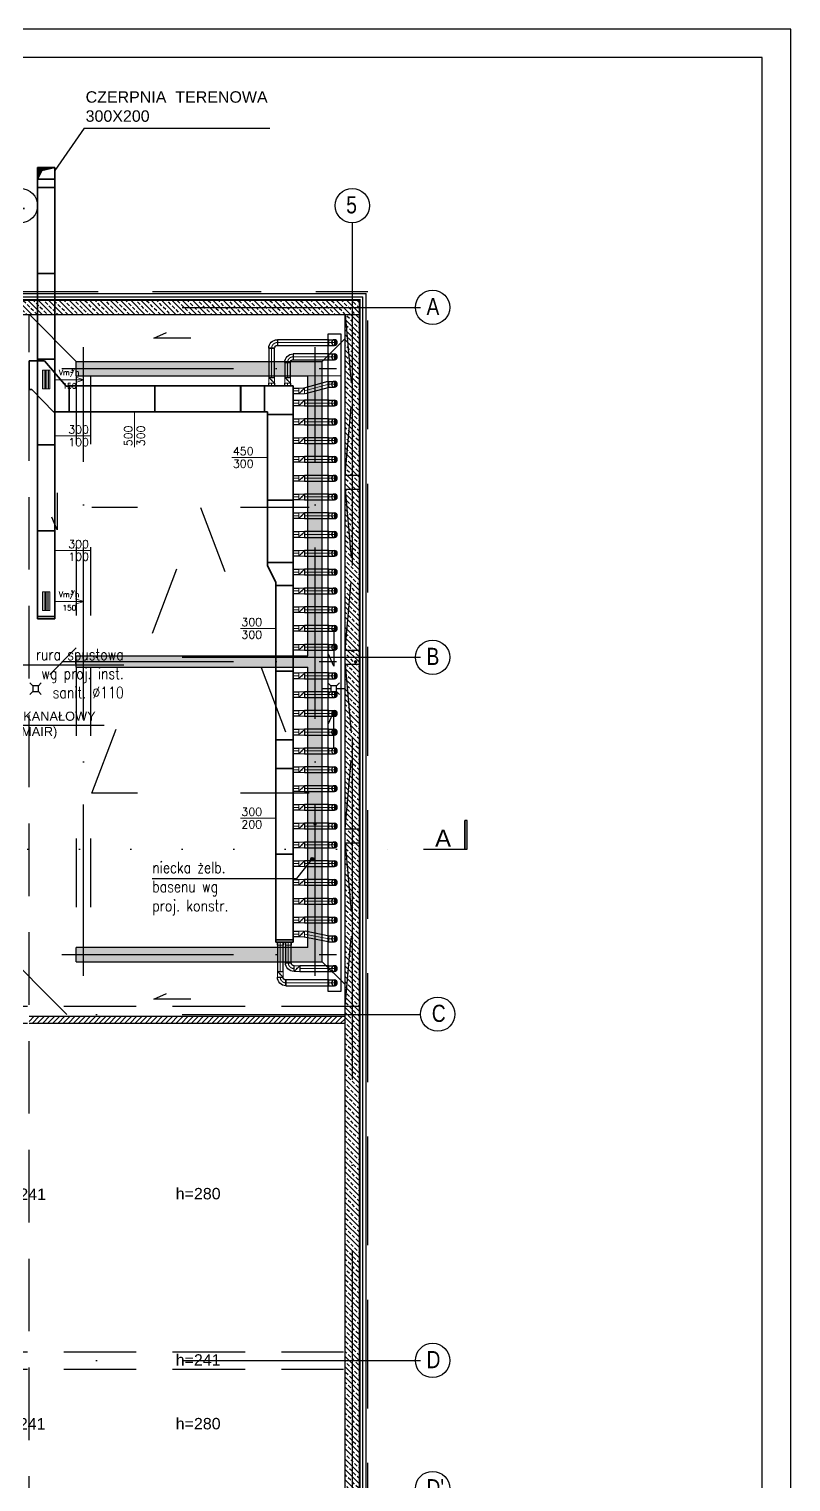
# Model space of a CAD drawing. Header units: millimetres. Extents: x -135140 to 267856, y -70704 to 149933.
# Drawn here: x 185025 to 198344, y -55041 to -29628 of the extents above; entities that cross this region are included whole.
import ezdxf
from ezdxf.enums import TextEntityAlignment as Align

# ---------------------------------------------------------------- set-up
doc = ezdxf.new("R2010")
doc.units = ezdxf.units.MM
doc.header["$LTSCALE"] = 99.9
for name, pattern in [('ACAD_ISO03W100', [30, 12, -18]), ('ACAD_ISO07W100', [3, 0, -3]), ('ACAD_ISO10W100', [18, 12, -3, 0, -3]), ('DASHDOT', [25.4, 12.7, -6.35, 0, -6.35]), ('HIDDEN', [9.525, 6.35, -3.175])]:
    doc.linetypes.add(name, pattern=pattern)
for name, color, linetype in [('+48_HACZE', 253, 'Continuous'), ('+48_IZOLACJE', 250, 'Continuous'), ('+48_MEBLE', 251, 'Continuous'), ('+48_OPISY', 251, 'Continuous'), ('+48_OPISY T', 251, 'Continuous'), ('+48_OSIE', 8, 'Continuous'), ('+48_PODCIĄG', 250, 'ACAD_ISO03W100'), ('+48_SCIANY', 250, 'Continuous'), ('+48_WEŁNA', 252, 'Continuous'), ('+48_WIDOK', 250, 'Continuous'), ('CP_LINENORM', 253, 'Continuous'), ('SCHODY_', 250, 'Continuous')]:
    doc.layers.add(name, color=color, linetype=linetype)
for name, color, linetype, lineweight in [('2DH_SYM', 64, 'Continuous', 18), ('2DL_OBJ', 64, 'Continuous', 18), ('2DL_PFX_N1', 10, 'CPFLEX', 30), ('2DL_PRE_N1', 10, 'Continuous', 35), ('2DL_PRO_N1', 10, 'Continuous', 30), ('2DL_SYM', 64, 'Continuous', 18), ('CP_AXISAC', 7, 'DASHDOT', 0), ('CP_HIDDEAC', 203, 'HIDDEN', 0)]:
    doc.layers.add(name, color=color, linetype=linetype, lineweight=lineweight)
doc.styles.add('ARIAL', font='ARIAL.TTF')
doc.styles.add('CP_ATTR', font='ROMANS.SHX')
doc.styles.get("Standard").update_dxf_attribs({"font": 'ARIAL.TTF'})
doc.styles.add('WRP_ARIAL', font='ARIAL.TTF', dxfattribs={"width": 0.8})
doc.linetypes.add('CPFLEX', pattern='A,0.0001,-0.2,[131,ltypeshp.shx,S=0.2,R=0,X=-0.2,Y=0],-0.4,[131,ltypeshp.shx,S=0.2,R=180,X=0.2,Y=0],-0.2', length=0.8001)
doc.linetypes.add('ZIGZAG', pattern='A,0.00254,-5.08,[131,ltypeshp.shx,S=5.08,R=0,X=-5.08,Y=0],-10.16,[131,ltypeshp.shx,S=5.08,R=180,X=5.08,Y=0],-5.08', length=20.32254)
pattern_1 = [(135, (-521979.69, -79392.44), (-89.802561, -89.802561), []), (135, (-521979.69, -79302.64), (-89.802561, -89.802561), [63.5, -31.75])]

# ---------------------------------------------------------------- blocks, each defined once
blk = doc.blocks.new('OZN_OSI')
at = {"layer": '+48_OSIE', "linetype": 'Continuous', "ltscale": 5}
blk.add_circle((0, -30), 30, dxfattribs=at)
at = {"layer": '+48_OSIE', "linetype": 'Continuous', "ltscale": 5, "style": 'WRP_ARIAL', "width": 0.8}
blk.add_attdef('NR', (-23.3, -43.5), '', height=30, dxfattribs=at)
blk = doc.blocks.new('kratka 10x10')
for p, q in [((-5, 5.1), (-10, 10.1)), ((5, 5.1), (10, 10.1)), ((-5, -4.9), (-10, -9.9)), ((5, -4.9), (10, -9.9))]:
    blk.add_line(p, q)
blk.add_lwpolyline([(5, 5.1), (-5, 5.1), (-5, -4.9), (5, -4.9)], close=True)
blk = doc.blocks.new('2CP_AC_PIPE_RE')
at = {"ltscale": 0.15}
for p, q in [((1, 0.5), (0, 0.5)), ((0, 0.5), (0, -0.5)), ((1, -0.5), (1, 0.5)), ((0, -0.5), (1, -0.5))]:
    blk.add_line(p, q, dxfattribs=at)
at = {"linetype": 'ByBlock', "ltscale": 0.15, "style": 'CP_ATTR', "flags": 9}
for tag in ['NAME', 'PRODUCER', 'PRODUCT-TYPE', 'ARTICLE', 'FLOW', 'OTHER']:
    blk.add_attdef(tag, (0, 0), '', height=0.0001, dxfattribs=at)
blk = doc.blocks.new('2CP_AC_ECAP_RE_W30_L4_T0')
at = {"ltscale": 0.15}
for p, q in [((0, -15), (0, 15)), ((0, 15), (4, 15)), ((4, 15), (4, -15)), ((4, -15), (0, -15))]:
    blk.add_line(p, q, dxfattribs=at)
at = {"linetype": 'ByBlock', "ltscale": 0.15, "style": 'CP_ATTR', "flags": 9}
for tag in ['NAME', 'PRODUCER', 'PRODUCT-TYPE', 'ARTICLE', 'FLOW', 'OTHER']:
    blk.add_attdef(tag, (0, 0), '', height=0.0001, dxfattribs=at)
blk = doc.blocks.new('PDLAC025')
for p, q in [((-0.5, -0.5), (-0.5, 0.5)), ((-0.5, 0.5), (0.5, 0.5)), ((-0.5, 0.3), (0.5, 0.3)), ((-0.5, 0.1), (0.5, 0.1)), ((0.5, 0.5), (0.5, -0.5)), ((-0.5, -0.1), (0.5, -0.1)), ((-0.5, -0.3), (0.5, -0.3)), ((0.5, -0.5), (-0.5, -0.5))]:
    blk.add_line(p, q)
at = {"linetype": 'ByBlock', "style": 'CP_ATTR', "flags": 9}
for tag, p in [('NAME', (-0.092, -0.018)), ('NUMBER', (-0.092, -0.018)), ('GROUP', (-0.092, -0.018)), ('ARTICLE', (-0.092, -0.019)), ('CHARACTER', (-0.092, -0.019)), ('TEMPERATURE', (-0.092, -0.018)), ('FLOW', (-0.092, -0.018)), ('PRODUCT-TYPE', (-0.092, -0.019)), ('ORDER-NO', (-0.092, -0.019)), ('PRODUCER', (-0.092, -0.019)), ('PN', (-0.091, -0.018)), ('OTHER', (-0.091, -0.018)), ('DN', (-0.091, -0.019)), ('POWER', (-0.091, -0.019)), ('VOLTAGE', (-0.091, -0.019))]:
    blk.add_attdef(tag, text='', height=0.00005, dxfattribs=at).set_placement(p, align=Align.MIDDLE_LEFT)
blk = doc.blocks.new('CPLS_464')
for p, q in [((-0.5, 0), (0.5, 0)), ((0.5, 0), (0.219, 0.094)), ((0.5, 0), (0.219, -0.094))]:
    blk.add_line(p, q)
at = {"style": 'CP_ATTR'}
for s, height, p in [('Vm/h', 0.1875, (-0.37, 0.16)), ('3', 0.125, (0.031, 0.25))]:
    blk.add_text(s, height=height, dxfattribs=at).set_placement(p)
blk.add_attdef('VAL', text='', height=0.188, dxfattribs=at).set_placement((0, -0.219), align=Align.MIDDLE)
blk = doc.blocks.new('CPHS_DS06')
blk.add_line((0, 0), (1.55, 0))
at = {"style": 'CP_ATTR', "flags": 12}
for tag, p in [('EVAL_W_MM', (1.042, 0.275)), ('EVAL_H_MM', (1.042, -0.275))]:
    blk.add_attdef(tag, text='', height=0.35, dxfattribs=at).set_placement(p, align=Align.MIDDLE)
at = {"linetype": 'ByBlock', "style": 'CP_ATTR', "flags": 9}
blk.add_attdef('VAL', text='', height=0.00005, dxfattribs=at).set_placement((0.408, 0.182), align=Align.MIDDLE_LEFT)
blk = doc.blocks.new('2CP_AC_BEND_RE_W450_W450_A90_E50_F50')
at = {"ltscale": 0.15}
for p, q in [((500, 275), (50, 275)), ((50, 275), (50, 225)), ((500, -225), (500, 275)), ((50, 225), (0, 225)), ((0, 225), (0, -225)), ((0, -225), (500, -225))]:
    blk.add_line(p, q, dxfattribs=at)
at = {"linetype": 'ByBlock', "ltscale": 0.15, "style": 'CP_ATTR', "flags": 9}
for tag in ['NAME', 'PRODUCER', 'PRODUCT-TYPE', 'ARTICLE', 'FLOW', 'OTHER']:
    blk.add_attdef(tag, (0, 0), '', height=0.0001, dxfattribs=at)
blk = doc.blocks.new('2CP_AC_STAT_RO_D100_L100_L30')
at = {"ltscale": 0.15}
for p, q in [((0, 50), (0, 80)), ((0, -50), (0, 50)), ((0, 50), (100, 50)), ((100, -50), (0, -50)), ((0, -50), (0, -80))]:
    blk.add_line(p, q, dxfattribs=at)
at = {"layer": 'CP_AXISAC', "ltscale": 0.15}
blk.add_line((0, 0), (100, 0), dxfattribs=at)
at = {"layer": 'CP_HIDDEAC', "ltscale": 0.15}
blk.add_line((100, 50), (100, -50), dxfattribs=at)
at = {"linetype": 'ByBlock', "ltscale": 0.15, "style": 'CP_ATTR', "flags": 9}
for tag in ['NAME', 'PRODUCER', 'PRODUCT-TYPE', 'ARTICLE', 'FLOW', 'OTHER']:
    blk.add_attdef(tag, (0, 0), '', height=0.0001, dxfattribs=at)
blk = doc.blocks.new('RoZplus')
blk.add_hatch(color=256).paths.add_polyline_path([(0, 0.5, -0.6), (0, -0.5, 1)])
for centre, radius, start, end in [((0, 0), 0.5, 90, 270), ((0, 0), 0.5, 270, 90), ((-0.27, 0), 0.567, 298.0725, 61.9275)]:
    blk.add_arc(centre, radius, start, end)
blk = doc.blocks.new('2CP_AC_ELBZ_RO_D100_D100_R100_A90_E0_F0_ys')
at = {"ltscale": 0.15}
for p, q in [((0, -50), (0, 50)), ((0, 50), (0, 50)), ((0, 50), (100, 50)), ((0, -50), (0, -50)), ((0, -50), (100, -50))]:
    blk.add_line(p, q, dxfattribs=at)
at = {"layer": 'CP_AXISAC', "ltscale": 0.15}
for p, q in [((0, 0), (150, 0)), ((100, 50), (100, -50))]:
    blk.add_line(p, q, dxfattribs=at)
at = {"ltscale": 0.15, "xscale": 100, "yscale": 100}
blk.add_blockref('RoZplus', (100, 0), dxfattribs=at)
at = {"linetype": 'ByBlock', "ltscale": 0.15, "style": 'CP_ATTR', "flags": 9}
for tag in ['NAME', 'PRODUCER', 'PRODUCT-TYPE', 'ARTICLE', 'FLOW', 'OTHER']:
    blk.add_attdef(tag, (0, 0), '', height=0.0001, dxfattribs=at)
blk = doc.blocks.new('2DL_D031')
for p, q in [((1, 0.5), (0, 0.5)), ((0, 0.5), (0, -0.5)), ((0.88, 0.37), (0.12, -0.37)), ((0.42, 0.01), (0.41, 0)), ((0.43, 0.03), (0.42, 0.01)), ((0.44, 0.04), (0.43, 0.03)), ((0.46, 0.04), (0.44, 0.04)), ((0.48, 0.05), (0.46, 0.04)), ((0.5, 0.05), (0.48, 0.05)), ((0.52, 0.05), (0.5, 0.05)), ((0.54, 0.04), (0.52, 0.05)), ((0.56, 0.04), (0.54, 0.04)), ((0.57, 0.03), (0.56, 0.04)), ((0.58, 0.01), (0.57, 0.03)), ((0.59, 0), (0.58, 0.01)), ((1, -0.5), (1, 0.5)), ((0, -0.5), (1, -0.5)), ((0.41, 0), (0.42, -0.01)), ((0.42, -0.01), (0.43, -0.03)), ((0.43, -0.03), (0.44, -0.04)), ((0.44, -0.04), (0.46, -0.04)), ((0.46, -0.04), (0.48, -0.05)), ((0.48, -0.05), (0.5, -0.05)), ((0.5, -0.05), (0.52, -0.05)), ((0.52, -0.05), (0.54, -0.04)), ((0.54, -0.04), (0.56, -0.04)), ((0.56, -0.04), (0.57, -0.03)), ((0.57, -0.03), (0.58, -0.01)), ((0.58, -0.01), (0.59, 0))]:
    blk.add_line(p, q)
at = {"linetype": 'ByBlock', "style": 'CP_ATTR', "flags": 9}
for tag in ['NAME', 'NUMBER', 'GROUP', 'ARTICLE', 'PRODUCT-TYPE', 'ORDER-NO', 'PRODUCER', 'DN', 'PN', 'CHARACTER', 'TEMPERATURE', 'POWER', 'VOLTAGE', 'FLOW', 'OTHER']:
    blk.add_attdef(tag, text='', height=0.00005, dxfattribs=at).set_placement((-0.09, -0.02), align=Align.MIDDLE_LEFT)
blk = doc.blocks.new('2CP_AC_STAT_RO_D100_L50_L25')
at = {"ltscale": 0.15}
for p, q in [((0, 50), (0, 75)), ((0, -50), (0, 50)), ((0, 50), (50, 50)), ((50, -50), (0, -50)), ((0, -50), (0, -75))]:
    blk.add_line(p, q, dxfattribs=at)
at = {"layer": 'CP_AXISAC', "ltscale": 0.15}
blk.add_line((0, 0), (50, 0), dxfattribs=at)
at = {"layer": 'CP_HIDDEAC', "ltscale": 0.15}
blk.add_line((50, 50), (50, -50), dxfattribs=at)
at = {"linetype": 'ByBlock', "ltscale": 0.15, "style": 'CP_ATTR', "flags": 9}
for tag in ['NAME', 'PRODUCER', 'PRODUCT-TYPE', 'ARTICLE', 'FLOW', 'OTHER']:
    blk.add_attdef(tag, (0, 0), '', height=0.0001, dxfattribs=at)
blk = doc.blocks.new('2CP_AC_ELBW_RO_D100_D100_R100_A90_E0_F0')
at = {"ltscale": 0.15}
for p, q in [((0, -50), (0, 50)), ((0, 50), (0, 50)), ((150, 100), (50, 100)), ((50, 100), (50, 100)), ((150, 100), (150, 100)), ((0, -50), (0, -50))]:
    blk.add_line(p, q, dxfattribs=at)
for radius in [150, 50]:
    blk.add_arc((0, 100), radius, 270, 0, dxfattribs=at)
at = {"layer": 'CP_AXISAC', "ltscale": 0.15}
for p, q in [((0, 0), (0, 0)), ((100, 100), (100, 100))]:
    blk.add_line(p, q, dxfattribs=at)
blk.add_arc((0, 100), 100, 270, 0, dxfattribs=at)
at = {"linetype": 'ByBlock', "ltscale": 0.15, "style": 'CP_ATTR', "flags": 9}
for tag in ['NAME', 'PRODUCER', 'PRODUCT-TYPE', 'ARTICLE', 'FLOW', 'OTHER']:
    blk.add_attdef(tag, (0, 0), '', height=0.0001, dxfattribs=at)
blk = doc.blocks.new('2CP_AC_PIPE_RO')
at = {"ltscale": 0.15}
for p, q in [((1, 0.5), (0, 0.5)), ((0, 0.5), (0, -0.5)), ((1, -0.5), (1, 0.5)), ((0, -0.5), (1, -0.5))]:
    blk.add_line(p, q, dxfattribs=at)
at = {"layer": 'CP_AXISAC', "ltscale": 0.15}
blk.add_line((0, 0), (1, 0), dxfattribs=at)
at = {"linetype": 'ByBlock', "ltscale": 0.15, "style": 'CP_ATTR', "flags": 9}
for tag in ['NAME', 'PRODUCER', 'PRODUCT-TYPE', 'ARTICLE', 'FLOW', 'OTHER']:
    blk.add_attdef(tag, (0, 0), '', height=0.0001, dxfattribs=at)
blk = doc.blocks.new('2CP_AC_TRNS_RE_W450_W300_L400_H300_O75_Z0_E50_F50')
at = {"ltscale": 0.15}
for p, q in [((0, -225), (0, 225)), ((0, 225), (50, 225)), ((50, 225), (350, 225)), ((400, 225), (350, 225)), ((400, -75), (400, 225)), ((0, -225), (50, -225)), ((50, -225), (350, -75)), ((350, -75), (400, -75))]:
    blk.add_line(p, q, dxfattribs=at)
at = {"linetype": 'ByBlock', "ltscale": 0.15, "style": 'CP_ATTR', "flags": 9}
for tag in ['NAME', 'PRODUCER', 'PRODUCT-TYPE', 'ARTICLE', 'FLOW', 'OTHER']:
    blk.add_attdef(tag, (0, 0), '', height=0.0001, dxfattribs=at)
blk = doc.blocks.new('2CP_AC_ECAP_RE_W300_L40_T0')
at = {"ltscale": 0.15}
for p, q in [((0, -150), (0, 150)), ((0, 150), (40, 150)), ((40, 150), (40, -150)), ((40, -150), (0, -150))]:
    blk.add_line(p, q, dxfattribs=at)
at = {"linetype": 'ByBlock', "ltscale": 0.15, "style": 'CP_ATTR', "flags": 9}
for tag in ['NAME', 'PRODUCER', 'PRODUCT-TYPE', 'ARTICLE', 'FLOW', 'OTHER']:
    blk.add_attdef(tag, (0, 0), '', height=0.0001, dxfattribs=at)
blk = doc.blocks.new('2CP_AC_PIPE_FX')
at = {"ltscale": 0.8}
for p, q in [((1, 0.5), (0, 0.5)), ((0, -0.5), (1, -0.5))]:
    blk.add_line(p, q, dxfattribs=at)
at = {"layer": 'CP_AXISAC', "ltscale": 0.15}
blk.add_line((0, 0), (1, 0), dxfattribs=at)
at = {"linetype": 'ByBlock', "ltscale": 0.15, "style": 'CP_ATTR', "flags": 9}
for tag in ['NAME', 'PRODUCER', 'PRODUCT-TYPE', 'ARTICLE', 'FLOW', 'OTHER']:
    blk.add_attdef(tag, (0, 0), '', height=0.0001, dxfattribs=at)
blk = doc.blocks.new('CPHS_DS07')
blk.add_line((0, 0), (-1.55, 0))
at = {"style": 'CP_ATTR', "flags": 12}
for tag, p in [('EVAL_W_MM', (-1.058, 0.275)), ('EVAL_H_MM', (-1.058, -0.275))]:
    blk.add_attdef(tag, text='', height=0.35, dxfattribs=at).set_placement(p, align=Align.MIDDLE)
at = {"linetype": 'ByBlock', "style": 'CP_ATTR', "flags": 9}
blk.add_attdef('VAL', text='', height=0.00005, dxfattribs=at).set_placement((-1.142, 0.182), align=Align.MIDDLE_LEFT)
blk = doc.blocks.new('2CP_AC_LEVL_RE_W500_W450_L700_O415x58_E50_F50_A47')
at = {"ltscale": 0.15}
for p, q in [((429, 641), (50, 250)), ((650, 641), (429, 641)), ((650, 641), (700, 641)), ((700, 641), (700, 191)), ((0, -250), (0, 250)), ((0, 250), (50, 250)), ((271, -250), (650, 191)), ((700, 191), (650, 191)), ((0, -250), (50, -250)), ((50, -250), (271, -250))]:
    blk.add_line(p, q, dxfattribs=at)
at = {"linetype": 'ByBlock', "ltscale": 0.15, "style": 'CP_ATTR', "flags": 9}
for tag in ['NAME', 'PRODUCER', 'PRODUCT-TYPE', 'ARTICLE', 'FLOW', 'OTHER']:
    blk.add_attdef(tag, (0, 0), '', height=0.0001, dxfattribs=at)
blk = doc.blocks.new('2CP_AC_TRNS_RE_W300_W300_L500_H200_O0_Z0_E50_F50')
at = {"ltscale": 0.15}
for p, q in [((0, -150), (0, 150)), ((0, 150), (50, 150)), ((50, 150), (450, 150)), ((500, 150), (450, 150)), ((500, -150), (500, 150)), ((0, -150), (50, -150)), ((50, -150), (450, -150)), ((450, -150), (500, -150))]:
    blk.add_line(p, q, dxfattribs=at)
at = {"linetype": 'ByBlock', "ltscale": 0.15, "style": 'CP_ATTR', "flags": 9}
for tag in ['NAME', 'PRODUCER', 'PRODUCT-TYPE', 'ARTICLE', 'FLOW', 'OTHER']:
    blk.add_attdef(tag, (0, 0), '', height=0.0001, dxfattribs=at)
blk = doc.blocks.new('ReZplus')
blk.add_hatch(color=256).paths.add_polyline_path([(0.5, 0.5), (-0.5, 0.5), (0.25, 0.25), (0.5, -0.5)])
for p, q in [((0.5, 0.5), (-0.5, 0.5)), ((-0.5, 0.5), (-0.5, -0.5)), ((-0.5, 0.5), (0.25, 0.25)), ((0.25, 0.25), (0.5, -0.5)), ((0.5, -0.5), (0.5, 0.5)), ((-0.5, -0.5), (0.5, -0.5))]:
    blk.add_line(p, q)
blk = doc.blocks.new('2CP_AC_ELBZ_RE_W300_H200_R100_A90_E50_F50_S0_T0_ys')
for p, q in [((0, -150), (0, 150)), ((0, 150), (150, 150)), ((0, -150), (150, -150))]:
    blk.add_line(p, q)
at = {"xscale": 200, "yscale": 300}
blk.add_blockref('ReZplus', (250, 0), dxfattribs=at)
at = {"linetype": 'ByBlock', "style": 'CP_ATTR', "flags": 9}
for tag in ['NAME', 'PRODUCER', 'PRODUCT-TYPE', 'ARTICLE', 'FLOW', 'OTHER']:
    blk.add_attdef(tag, (0, 0), '', height=0.0001, dxfattribs=at)

msp = doc.modelspace()

# ---------------------------------------------------------------- hatches: boundary and pattern name
at = {"layer": '+48_HACZE'}
h = msp.add_hatch(dxfattribs=at)
h.set_pattern_fill('ANSI33', color=256, scale=20, angle=90, style=0)
h.set_pattern_definition(pattern_1)
h.paths.add_polyline_path([(190800, -34496), (190675, -34496), (190675, -39377), (190753, -39377), (190800, -39377)])
h.paths.add_polyline_path([(190675, -34496), (184875, -34496), (184875, -34621), (190550, -34621), (190550, -39377), (190675, -39377)])
h.paths.add_polyline_path([(190675, -34371), (184875, -34371), (184875, -34496), (190675, -34496)])
h.paths.add_polyline_path([(190800, -34371), (190675, -34371), (190675, -34496), (190800, -34496)])
h = msp.add_hatch(dxfattribs=at)
h.set_pattern_fill('ANSI33', color=256, scale=20, angle=90, style=0)
h.set_pattern_definition([(135, (-521979.69, -79392.44), (-89.802561, -89.802561), []), (135, (-521979.69, -79302.64), (-89.802561, -89.802561), [63.5, -31.75])])
h.paths.add_polyline_path([(185850, -45941), (185850, -45691), (189900, -45691), (189900, -40791), (185850, -40791), (185850, -40591), (189900, -40591), (189900, -35691), (185850, -35691), (185850, -35441), (190150, -35441), (190150, -45941)])
h = msp.add_hatch(dxfattribs=at)
h.set_pattern_fill('ANSI33', color=256, scale=20, angle=90, style=0)
h.set_pattern_definition(pattern_1)
h.paths.add_polyline_path([(190675, -39377), (190550, -39377), (190550, -40616), (190675, -40616)])
h.paths.add_polyline_path([(190800, -39377), (190753, -39377), (190675, -39377), (190675, -40616), (190800, -40616)])
h.paths.add_polyline_path([(190800, -40616), (190675, -40616), (190675, -43971), (190800, -43971)])
h.paths.add_polyline_path([(190675, -40616), (190550, -40616), (190550, -43971), (190675, -43971)])
h = msp.add_hatch(dxfattribs=at)
h.set_pattern_fill('ANSI33', color=256, scale=20, angle=90, style=0)
h.set_pattern_definition(pattern_1)
h.paths.add_polyline_path([(190800, -46866), (190675, -46866), (190675, -52916), (190800, -52916)])
h.paths.add_polyline_path([(190675, -46866), (190550, -46866), (190550, -52916), (190675, -52916)])
h.paths.add_polyline_path([(190675, -43971), (190550, -43971), (190550, -46866), (190675, -46866)])
h.paths.add_polyline_path([(190800, -43971), (190675, -43971), (190675, -46866), (190800, -46866)])
h = msp.add_hatch(dxfattribs=at)
h.set_pattern_fill('ANSI31', color=256, scale=20, angle=180, style=0)
h.set_pattern_definition([(225, (-521979.69, -79392.44), (44.9012806, -44.9012806), [])])
h.paths.add_polyline_path([(188020, -47016), (188020, -46896), (185025, -46896), (185025, -47016)])
h.paths.add_polyline_path([(190550, -47016), (190550, -46896), (188020, -46896), (188020, -47016)])
h = msp.add_hatch(dxfattribs=at)
h.set_pattern_fill('ANSI33', color=256, scale=20, angle=90, style=0)
h.set_pattern_definition(pattern_1)
h.paths.add_polyline_path([(190800, -52916), (190675, -52916), (190675, -55166), (190800, -55166)])
h.paths.add_polyline_path([(190675, -52916), (190550, -52916), (190550, -55166), (190675, -55166)])
at = {"layer": '+48_OPISY', "ltscale": 5}
msp.add_hatch(color=256, dxfattribs=at).paths.add_polyline_path([(192683, -43971), (192683, -43471), (192643, -43471), (192643, -43971)])
at = {"layer": '+48_OPISY T'}
h = msp.add_hatch(color=256, dxfattribs=at)
edge = h.paths.add_edge_path()
edge.add_arc((190734, -40695), 30, 0, 360)
h = msp.add_hatch(color=256, dxfattribs=at)
edge = h.paths.add_edge_path()
edge.add_arc((190025, -43533), 30, 0, 360)
h = msp.add_hatch(color=256, dxfattribs=at)
edge = h.paths.add_edge_path()
edge.add_arc((189976, -44147), 30, 0, 360)

# ---------------------------------------------------------------- linework, layer by layer
at = {"layer": '+48_IZOLACJE', "linetype": 'ACAD_ISO03W100', "ltscale": 0.9}
msp.add_lwpolyline([(161480, -45005, 20, 20, 0), (161480, -34361, 20, 20, 0), (166340, -34361, 20, 20, 0), (190810, -34361, 20, 20, 0), (190810, -56471, 20, 20, 0), (180165, -56471, 20, 20, 0), (180165, -55301, 20, 20, 0), (166340, -55301, 20, 20, 0), (166340, -41126, 0, 0, 0)], format="xyseb", dxfattribs=at)
at = {"layer": '+48_MEBLE'}
for p, q in [((185850, -35441), (185030, -34621)), ((190150, -35441), (190550, -35041)), ((185388, -40916), (185850, -40453)), ((190300, -41166), (190150, -41166)), ((190550, -41166), (190400, -41166)), ((185688, -46866), (183048, -44226)), ((190150, -45941), (190550, -46341))]:
    msp.add_line(p, q, dxfattribs=at)
at = {"layer": '+48_OPISY'}
for p, q in [((186680, -40757), (184881, -40757)), ((183128, -41804), (186338, -41804))]:
    msp.add_line(p, q, dxfattribs=at)
at = {"layer": '+48_OPISY', "ltscale": 5}
for p, q in [((192643, -43971), (192643, -43471)), ((192683, -43971), (192683, -43471))]:
    msp.add_line(p, q, dxfattribs=at)
at = {"layer": '+48_OPISY', "linetype": 'ACAD_ISO07W100', "ltscale": 3}
msp.add_line((160727, -43971), (191870, -43971), dxfattribs=at)
at = {"layer": '+48_OPISY', "ltscale": 5}
msp.add_lwpolyline([(191923, -43971), (192683, -43971), (192683, -43471), (192643, -43471), (192643, -43971), (192683, -43971)], dxfattribs=at)
at = {"layer": '+48_OPISY'}
msp.add_lwpolyline([(187179, -44484), (189704, -44484), (189976, -44147)], dxfattribs=at)
at = {"layer": '+48_OPISY T'}
msp.add_circle((189976, -44147), 30, dxfattribs=at)
at = {"layer": '+48_OSIE', "linetype": 'ACAD_ISO10W100', "ltscale": 5}
for p, q in [((190675, -33017), (190675, -57353)), ((160727, -34496), (191870, -34496)), ((160727, -40616), (191870, -40616)), ((160727, -46866), (191870, -46866)), ((160727, -52916), (191870, -52916))]:
    msp.add_line(p, q, dxfattribs=at)
at = {"layer": '+48_OSIE', "linetype": 'ACAD_ISO10W100', "ltscale": 2.5}
for p, q in [((185975, -46191), (185975, -35191)), ((190025, -46191), (190025, -35191)), ((185600, -35566), (190400, -35566)), ((185600, -40691), (190400, -40691)), ((185600, -45816), (190400, -45816))]:
    msp.add_line(p, q, dxfattribs=at)
at = {"layer": '+48_PODCIĄG', "linetype": 'HIDDEN', "ltscale": 2}
for p, q in [((185025, -56211), (185025, -34621)), ((166600, -46716), (190550, -46716)), ((166600, -47016), (190520, -47016)), ((166600, -52766), (190520, -52766)), ((166600, -53066), (190520, -53066))]:
    msp.add_line(p, q, dxfattribs=at)
at = {"layer": '+48_SCIANY'}
for p, q in [((166350, -34371), (190800, -34371)), ((166600, -34621), (190800, -34621)), ((185850, -35691), (185850, -35441)), ((190150, -45941), (190150, -35441)), ((189900, -40591), (189900, -35691)), ((185850, -40791), (185850, -40591)), ((189900, -45691), (189900, -40791)), ((185850, -45941), (185850, -45691))]:
    msp.add_line(p, q, dxfattribs=at)
at = {"layer": '+48_SCIANY', "ltscale": 0.3}
for p, q in [((190800, -56461), (190800, -34371)), ((190550, -56211), (190550, -34621)), ((189900, -45691), (185850, -45691)), ((190550, -46716), (190800, -46716)), ((185025, -46896), (190550, -46896)), ((185025, -47016), (190550, -47016))]:
    msp.add_line(p, q, dxfattribs=at)
at = {"layer": '+48_SCIANY', "ltscale": 3}
for p, q in [((185850, -35441), (190150, -35441)), ((185850, -35691), (189900, -35691)), ((185850, -40591), (189900, -40591)), ((185850, -40791), (189900, -40791)), ((185850, -45941), (190150, -45941))]:
    msp.add_line(p, q, dxfattribs=at)
at = {"layer": '+48_SCIANY', "ltscale": 0.3}
for points in [[(190550, -37431), (190800, -37431), (190800, -37681), (190550, -37681)], [(190550, -40491), (190800, -40491), (190800, -40741), (190550, -40741)], [(190550, -43616), (190800, -43616), (190800, -43866), (190550, -43866)]]:
    msp.add_lwpolyline(points, close=True, dxfattribs=at)
at = {"layer": '+48_WEŁNA', "linetype": 'ZIGZAG', "ltscale": 0.09}
for p in [(161430, -34311), (190860, -56521)]:
    msp.add_line(p, (190860, -34311), dxfattribs=at)
at = {"layer": '+48_WIDOK'}
for p in [(161370, -34251), (190920, -56581)]:
    msp.add_line(p, (190920, -34251), dxfattribs=at)
at = {"layer": '+48_WIDOK', "linetype": 'HIDDEN', "ltscale": 3}
for p in [(161490, -34221), (190950, -56611)]:
    msp.add_line(p, (190950, -34221), dxfattribs=at)
at = {"layer": '+48_WIDOK', "linetype": 'ACAD_ISO03W100'}
for p, q in [((190550, -34621), (190800, -37431)), ((190550, -37431), (190800, -34621)), ((190550, -37681), (190800, -40491)), ((190550, -40491), (190800, -37681)), ((189920, -37996), (186120, -37996)), ((190550, -40741), (190800, -43616)), ((190550, -43616), (190800, -40741)), ((189920, -42994), (186120, -42994)), ((190550, -46716), (190800, -43866)), ((190550, -43866), (190800, -46716))]:
    msp.add_line(p, q, dxfattribs=at)
at = {"layer": '+48_WIDOK'}
for points in [[(187854, -35032), (187205, -35032), (187426, -34933)], [(185519, -37739), (185519, -38388), (185421, -38167)], [(190351, -40121), (190351, -40770), (190252, -40549)], [(190351, -42210), (190351, -41561), (190252, -41782)], [(187854, -46597), (187205, -46597), (187426, -46499)]]:
    msp.add_lwpolyline(points, dxfattribs=at)
at = {"layer": '+48_WIDOK', "linetype": 'ACAD_ISO03W100'}
for points in [[(185850, -35691), (185850, -40591)], [(186100, -35691), (186100, -40591)], [(186120, -42994), (188020, -37996), (189920, -42994)], [(185850, -40791), (185850, -45691)], [(186100, -40791), (186100, -45691)]]:
    msp.add_lwpolyline(points, dxfattribs=at)
at = {"linetype": 'Continuous'}
for p, q in [((197844, -30128), (158344, -30128)), ((197844, -58828), (197844, -30128))]:
    msp.add_line(p, q, dxfattribs=at)
at = {"ltscale": 0.15}
for q in [(185474, -32102), (189235, -31360)]:
    msp.add_line((185991, -31360), q, dxfattribs=at)
at = {"color": 2, "ltscale": 0.15}
msp.add_lwpolyline([(190253, -34961), (190473, -34961), (190473, -46461), (190253, -46461)], close=True, dxfattribs=at)
at = {"layer": '2DL_OBJ', "ltscale": 0.15}
msp.add_line((189900, -35691), (190473, -35691), dxfattribs=at)
at = {"layer": 'CP_LINENORM', "linetype": 'Continuous'}
for p, q in [((198344, -29628), (156344, -29628)), ((198344, -59328), (198344, -29628))]:
    msp.add_line(p, q, dxfattribs=at)

# ---------------------------------------------------------------- block references
at = {"layer": '+48_WIDOK', "ltscale": 0.3, "xscale": 10, "yscale": 10, "zscale": 10}
for p in [(185138, -41167), (190350, -41167)]:
    msp.add_blockref('kratka 10x10', p, dxfattribs=at)
at = {"layer": '2DH_SYM', "ltscale": 0.15, "xscale": 400, "yscale": 400, "zscale": 400, "rotation": 90}
msp.add_blockref('CPHS_DS07', (186869, -36321), dxfattribs=at).add_auto_attribs({'EVAL_W_MM': '500', 'EVAL_H_MM': '300'})
at = {"layer": '2DH_SYM', "ltscale": 0.15}
ref = msp.add_blockref('CPHS_DS06', (185474, -36744), dxfattribs=dict(at, xscale=400, yscale=400, zscale=400))
ref.add_attrib('EVAL_W_MM', '300', dxfattribs={"layer": '0', "height": 140, "style": 'CP_ATTR'}).set_placement((185891, -36634), align=Align.MIDDLE)
ref.add_attrib('EVAL_H_MM', '100', dxfattribs={"layer": '0', "height": 140, "style": 'CP_ATTR'}).set_placement((185891, -36854), align=Align.MIDDLE)
at = {"layer": '2DH_SYM', "ltscale": 0.15, "xscale": 400, "yscale": 400, "zscale": 400}
for p, values in [((189192, -37121), {'EVAL_W_MM': '450', 'EVAL_H_MM': '300'}), ((189342, -40111), {'EVAL_W_MM': '300', 'EVAL_H_MM': '300'}), ((189342, -43430), {'EVAL_W_MM': '300', 'EVAL_H_MM': '200'})]:
    msp.add_blockref('CPHS_DS07', p, dxfattribs=at).add_auto_attribs(values)
at = {"layer": '2DH_SYM', "ltscale": 0.15}
ref = msp.add_blockref('CPHS_DS06', (185474, -38747), dxfattribs=dict(at, xscale=400, yscale=400, zscale=400))
ref.add_attrib('EVAL_W_MM', '300', dxfattribs={"layer": '0', "height": 140, "style": 'CP_ATTR'}).set_placement((185891, -38637), align=Align.MIDDLE)
ref.add_attrib('EVAL_H_MM', '100', dxfattribs={"layer": '0', "height": 140, "style": 'CP_ATTR'}).set_placement((185891, -38857), align=Align.MIDDLE)
at = {"layer": '2DL_OBJ', "ltscale": 0.15}
for name, p, xscale, yscale, zscale, rotation in [('PDLAC025', (185325, -35756), 325, 125, 125, 270), ('2DL_D031', (189266, -35821), 100, 100, 100, 90), ('2DL_D031', (189544, -35821), 100, 100, 100, 90), ('PDLAC025', (185324, -39637), 325, 125, 125, 270), ('2DL_D031', (189416, -46111), 100, 100, 100, 270)]:
    msp.add_blockref(name, p, dxfattribs=dict(at, xscale=xscale, yscale=yscale, zscale=zscale, rotation=rotation))
at = {"layer": '2DL_OBJ', "ltscale": 0.15, "xscale": 100, "yscale": 100, "zscale": 100}
for p in [(189742, -35957), (189742, -36169), (189742, -36498), (189742, -36826), (189742, -37155), (189742, -37484), (189742, -37812), (189742, -38141), (189742, -38469), (189742, -38798), (189742, -39126), (189742, -39455), (189742, -39784), (189742, -40112), (189742, -40441), (189742, -40941), (189742, -41269), (189742, -41598), (189742, -41926), (189742, -42255), (189742, -42584), (189742, -42912), (189742, -43241), (189742, -43569), (189742, -43898), (189742, -44226), (189742, -44555), (189742, -44884), (189742, -45212), (189742, -45458), (189657, -46061)]:
    msp.add_blockref('2DL_D031', p, dxfattribs=at)
at = {"layer": '2DL_PFX_N1', "ltscale": 0.15, "yscale": 100, "zscale": 100}
for p, xscale, rotation in [((189842, -35957), 437.6759978761653, 15.40947095926237), ((189842, -45458), 429.9863497262856, 348.8998265418657)]:
    msp.add_blockref('2CP_AC_PIPE_FX', p, dxfattribs=dict(at, xscale=xscale, rotation=rotation))
at = {"layer": '2DL_PRE_N1', "color": 2, "ltscale": 0.15, "zscale": 200, "rotation": 90}
msp.add_blockref('2CP_AC_ELBZ_RE_W300_H200_R100_A90_E50_F50_S0_T0_ys', (185324, -32402), dxfattribs=at)
at = {"layer": '2DL_PRE_N1', "ltscale": 0.15}
for name, p, xscale, yscale, zscale, rotation in [('2CP_AC_PIPE_RE', (185324, -32402), 1500, 300, 100, 270), ('2CP_AC_PIPE_RE', (185324, -33902), 1500, 300, 100, 270), ('2CP_AC_PIPE_RE', (185324, -35402), 1500, 300, 100, 270), ('2CP_AC_PIPE_RE', (189142, -36096), 417.1704543785891, 450, 300, 180), ('2CP_AC_PIPE_RE', (189417, -36371), 1500, 450, 300, 270), ('2CP_AC_PIPE_RE', (185324, -36902), 1500, 300, 100, 270), ('2CP_AC_PIPE_RE', (189417, -37871), 1090.248271951554, 450, 300, 270), ('2CP_AC_PIPE_RE', (185324, -38402), 1500, 300, 100, 270), ('2CP_AC_PIPE_RE', (189492, -39361), 1500, 300, 300, 270), ('2CP_AC_ECAP_RE_W30_L4_T0', (185324, -39902), 10, 10, 100, 270), ('2CP_AC_PIPE_RE', (189492, -40861), 1200, 300, 300, 270), ('2CP_AC_PIPE_RE', (189492, -42561), 1500, 300, 200, 270), ('2CP_AC_PIPE_RE', (189492, -44061), 1500, 300, 200, 270)]:
    msp.add_blockref(name, p, dxfattribs=dict(at, xscale=xscale, yscale=yscale, zscale=zscale, rotation=rotation))
at = {"layer": '2DL_PRE_N1', "ltscale": 0.15, "yscale": -1, "zscale": 300}
for name, p in [('2CP_AC_LEVL_RE_W500_W450_L700_O415x58_E50_F50_A47', (185024, -35681)), ('2CP_AC_BEND_RE_W450_W450_A90_E50_F50', (189142, -36096))]:
    msp.add_blockref(name, p, dxfattribs=at)
at = {"layer": '2DL_PRE_N1', "ltscale": 0.15, "xscale": 1500, "yscale": 450, "zscale": 300}
for p in [(185724, -36096), (187224, -36096)]:
    msp.add_blockref('2CP_AC_PIPE_RE', p, dxfattribs=at)
at = {"layer": '2DL_PRE_N1', "ltscale": 0.15, "rotation": 270}
for name, p, zscale in [('2CP_AC_TRNS_RE_W450_W300_L400_H300_O75_Z0_E50_F50', (189417, -38961), 300), ('2CP_AC_TRNS_RE_W300_W300_L500_H200_O0_Z0_E50_F50', (189492, -42061), 300), ('2CP_AC_ECAP_RE_W300_L40_T0', (189492, -45561), 200)]:
    msp.add_blockref(name, p, dxfattribs=dict(at, zscale=zscale))
at = {"layer": '2DL_PRO_N1', "ltscale": 0.15, "yscale": -1, "zscale": 100}
for p, rotation in [((189266, -35211), 90), ((189544, -35461), 90), ((189657, -46061), 180), ((189516, -46311), 180)]:
    msp.add_blockref('2CP_AC_ELBW_RO_D100_D100_R100_A90_E0_F0', p, dxfattribs=dict(at, rotation=rotation))
at = {"layer": '2DL_PRO_N1', "ltscale": 0.15, "yscale": 100, "zscale": 100}
for p, xscale in [((189366, -35111), 897.1827047378902), ((189644, -35361), 619.9052723137429)]:
    msp.add_blockref('2CP_AC_PIPE_RO', p, dxfattribs=dict(at, xscale=xscale))
at = {"layer": '2DL_PRO_N1', "ltscale": 0.15, "zscale": 100}
for name, p in [('2CP_AC_ELBZ_RO_D100_D100_R100_A90_E0_F0_ys', (190263, -35111)), ('2CP_AC_ELBZ_RO_D100_D100_R100_A90_E0_F0_ys', (190263, -35361)), ('2CP_AC_ELBZ_RO_D100_D100_R100_A90_E0_F0_ys', (190263, -35841)), ('2CP_AC_STAT_RO_D100_L100_L30', (189642, -35957)), ('2CP_AC_STAT_RO_D100_L100_L30', (189642, -36169)), ('2CP_AC_ELBZ_RO_D100_D100_R100_A90_E0_F0_ys', (190263, -36169)), ('2CP_AC_STAT_RO_D100_L100_L30', (189642, -36498)), ('2CP_AC_ELBZ_RO_D100_D100_R100_A90_E0_F0_ys', (190263, -36498)), ('2CP_AC_STAT_RO_D100_L100_L30', (189642, -36826)), ('2CP_AC_ELBZ_RO_D100_D100_R100_A90_E0_F0_ys', (190263, -36826)), ('2CP_AC_STAT_RO_D100_L100_L30', (189642, -37155)), ('2CP_AC_ELBZ_RO_D100_D100_R100_A90_E0_F0_ys', (190263, -37155)), ('2CP_AC_STAT_RO_D100_L100_L30', (189642, -37484)), ('2CP_AC_ELBZ_RO_D100_D100_R100_A90_E0_F0_ys', (190263, -37484)), ('2CP_AC_STAT_RO_D100_L100_L30', (189642, -37812)), ('2CP_AC_ELBZ_RO_D100_D100_R100_A90_E0_F0_ys', (190263, -37812)), ('2CP_AC_STAT_RO_D100_L100_L30', (189642, -38141)), ('2CP_AC_ELBZ_RO_D100_D100_R100_A90_E0_F0_ys', (190263, -38141)), ('2CP_AC_STAT_RO_D100_L100_L30', (189642, -38469)), ('2CP_AC_ELBZ_RO_D100_D100_R100_A90_E0_F0_ys', (190263, -38469)), ('2CP_AC_STAT_RO_D100_L100_L30', (189642, -38798)), ('2CP_AC_ELBZ_RO_D100_D100_R100_A90_E0_F0_ys', (190263, -38798)), ('2CP_AC_STAT_RO_D100_L100_L30', (189642, -39126)), ('2CP_AC_ELBZ_RO_D100_D100_R100_A90_E0_F0_ys', (190263, -39126)), ('2CP_AC_STAT_RO_D100_L100_L30', (189642, -39455)), ('2CP_AC_ELBZ_RO_D100_D100_R100_A90_E0_F0_ys', (190263, -39455)), ('2CP_AC_STAT_RO_D100_L100_L30', (189642, -39784)), ('2CP_AC_ELBZ_RO_D100_D100_R100_A90_E0_F0_ys', (190263, -39784)), ('2CP_AC_STAT_RO_D100_L100_L30', (189642, -40112)), ('2CP_AC_ELBZ_RO_D100_D100_R100_A90_E0_F0_ys', (190263, -40112)), ('2CP_AC_STAT_RO_D100_L100_L30', (189642, -40441)), ('2CP_AC_ELBZ_RO_D100_D100_R100_A90_E0_F0_ys', (190263, -40441)), ('2CP_AC_STAT_RO_D100_L100_L30', (189642, -40941)), ('2CP_AC_ELBZ_RO_D100_D100_R100_A90_E0_F0_ys', (190263, -40941)), ('2CP_AC_STAT_RO_D100_L100_L30', (189642, -41269)), ('2CP_AC_ELBZ_RO_D100_D100_R100_A90_E0_F0_ys', (190263, -41269)), ('2CP_AC_STAT_RO_D100_L100_L30', (189642, -41598)), ('2CP_AC_ELBZ_RO_D100_D100_R100_A90_E0_F0_ys', (190263, -41598)), ('2CP_AC_STAT_RO_D100_L100_L30', (189642, -41926)), ('2CP_AC_ELBZ_RO_D100_D100_R100_A90_E0_F0_ys', (190263, -41926)), ('2CP_AC_STAT_RO_D100_L100_L30', (189642, -42255)), ('2CP_AC_ELBZ_RO_D100_D100_R100_A90_E0_F0_ys', (190263, -42255)), ('2CP_AC_STAT_RO_D100_L100_L30', (189642, -42584)), ('2CP_AC_ELBZ_RO_D100_D100_R100_A90_E0_F0_ys', (190263, -42584)), ('2CP_AC_STAT_RO_D100_L100_L30', (189642, -42912)), ('2CP_AC_ELBZ_RO_D100_D100_R100_A90_E0_F0_ys', (190263, -42912)), ('2CP_AC_STAT_RO_D100_L100_L30', (189642, -43241)), ('2CP_AC_ELBZ_RO_D100_D100_R100_A90_E0_F0_ys', (190263, -43241)), ('2CP_AC_STAT_RO_D100_L100_L30', (189642, -43569)), ('2CP_AC_ELBZ_RO_D100_D100_R100_A90_E0_F0_ys', (190263, -43569)), ('2CP_AC_STAT_RO_D100_L100_L30', (189642, -43898)), ('2CP_AC_ELBZ_RO_D100_D100_R100_A90_E0_F0_ys', (190263, -43898)), ('2CP_AC_STAT_RO_D100_L100_L30', (189642, -44226)), ('2CP_AC_ELBZ_RO_D100_D100_R100_A90_E0_F0_ys', (190263, -44226)), ('2CP_AC_STAT_RO_D100_L100_L30', (189642, -44555)), ('2CP_AC_ELBZ_RO_D100_D100_R100_A90_E0_F0_ys', (190263, -44555)), ('2CP_AC_STAT_RO_D100_L100_L30', (189642, -44884)), ('2CP_AC_ELBZ_RO_D100_D100_R100_A90_E0_F0_ys', (190263, -44884)), ('2CP_AC_STAT_RO_D100_L100_L30', (189642, -45212)), ('2CP_AC_ELBZ_RO_D100_D100_R100_A90_E0_F0_ys', (190263, -45212)), ('2CP_AC_STAT_RO_D100_L100_L30', (189642, -45458)), ('2CP_AC_ELBZ_RO_D100_D100_R100_A90_E0_F0_ys', (190263, -45541)), ('2CP_AC_ELBZ_RO_D100_D100_R100_A90_E0_F0_ys', (190263, -46061)), ('2CP_AC_ELBZ_RO_D100_D100_R100_A90_E0_F0_ys', (190263, -46311))]:
    msp.add_blockref(name, p, dxfattribs=at)
at = {"layer": '2DL_PRO_N1', "ltscale": 0.15, "yscale": 100, "zscale": 100}
for p, xscale, rotation in [((189266, -35211), 509.7517280484462, 270), ((189544, -35721), 259.7517280484535, 90), ((190263, -36169), 421.9421999863262, 180), ((190263, -36498), 421.9421999863262, 180), ((190263, -36826), 421.9421999863262, 180), ((190263, -37155), 421.9421999863262, 180), ((190263, -37484), 421.9421999863262, 180), ((190263, -37812), 421.9421999863262, 180), ((190263, -38141), 421.9421999863262, 180), ((190263, -38469), 421.9421999863262, 180), ((190263, -38798), 421.9421999863262, 180), ((190263, -39126), 421.9421999863262, 180), ((190263, -39455), 421.9421999863262, 180), ((190263, -39784), 421.9421999863262, 180), ((190263, -40112), 421.9421999863262, 180), ((190263, -40441), 421.9421999863262, 180), ((190263, -40941), 421.9421999863262, 180), ((190263, -41269), 421.9421999863262, 180), ((190263, -41598), 421.9421999863262, 180), ((190263, -41926), 421.9421999863262, 180), ((190263, -42255), 421.9421999863262, 180), ((190263, -42584), 421.9421999863262, 180), ((190263, -42912), 421.9421999863262, 180), ((190263, -43241), 421.9421999863262, 180), ((190263, -43569), 421.9421999863262, 180), ((190263, -43898), 421.9421999863262, 180), ((190263, -44226), 421.9421999863262, 180), ((190263, -44555), 421.9421999863262, 180), ((190263, -44884), 421.9421999863262, 180), ((190263, -45212), 421.9421999863262, 180), ((189416, -45601), 509.9999999999927, 270), ((189557, -45601), 360, 270), ((190263, -46061), 506.0447668135166, 180), ((190263, -46311), 747.7985362103209, 180)]:
    msp.add_blockref('2CP_AC_PIPE_RO', p, dxfattribs=dict(at, xscale=xscale, rotation=rotation))
at = {"layer": '2DL_PRO_N1', "ltscale": 0.15, "zscale": 100}
for p, rotation in [((189266, -35871), 90), ((189544, -35871), 90), ((189416, -45601), 270), ((189557, -45601), 270)]:
    msp.add_blockref('2CP_AC_STAT_RO_D100_L50_L25', p, dxfattribs=dict(at, rotation=rotation))
at = {"layer": '2DL_SYM', "ltscale": 0.15, "xscale": 500, "yscale": 500, "zscale": 500}
for p in [(185731, -35761), (185730, -39642)]:
    msp.add_blockref('CPLS_464', p, dxfattribs=at).add_auto_attribs({'VAL': '150'})
at = {"layer": 'SCHODY_'}
ref = msp.add_blockref('OZN_OSI', (184875, -32417), dxfattribs=dict(at, xscale=10, yscale=10, zscale=10))
ref.add_attrib('NR', '4', (184770, -32852), dxfattribs={"layer": '+48_OSIE', "linetype": 'Continuous', "ltscale": 5, "height": 300, "style": 'WRP_ARIAL', "width": 0.8})
ref = msp.add_blockref('OZN_OSI', (190675, -32417), dxfattribs=dict(at, xscale=10, yscale=10, zscale=10))
ref.add_attrib('NR', '5', (190570, -32852), dxfattribs={"layer": '+48_OSIE', "linetype": 'Continuous', "ltscale": 5, "height": 300, "style": 'WRP_ARIAL', "width": 0.8})
ref = msp.add_blockref('OZN_OSI', (192079, -34196), dxfattribs=dict(at, xscale=10, yscale=10, zscale=10))
ref.add_attrib('NR', 'A', (191974, -34631), dxfattribs={"layer": '+48_OSIE', "linetype": 'Continuous', "ltscale": 5, "height": 300, "style": 'WRP_ARIAL', "width": 0.8})
ref = msp.add_blockref('OZN_OSI', (192079, -40316), dxfattribs=dict(at, xscale=10, yscale=10, zscale=10))
ref.add_attrib('NR', 'B', (191974, -40751), dxfattribs={"layer": '+48_OSIE', "linetype": 'Continuous', "ltscale": 5, "height": 300, "style": 'WRP_ARIAL', "width": 0.8})
ref = msp.add_blockref('OZN_OSI', (192170, -46559), dxfattribs=dict(at, xscale=10, yscale=10, zscale=10))
ref.add_attrib('NR', 'C', (192066, -46994), dxfattribs={"layer": '+48_OSIE', "linetype": 'Continuous', "ltscale": 5, "height": 300, "style": 'WRP_ARIAL', "width": 0.8})
ref = msp.add_blockref('OZN_OSI', (192079, -52616), dxfattribs=dict(at, xscale=10, yscale=10, zscale=10))
ref.add_attrib('NR', 'D', (191974, -53051), dxfattribs={"layer": '+48_OSIE', "linetype": 'Continuous', "ltscale": 5, "height": 300, "style": 'WRP_ARIAL', "width": 0.8})
ref = msp.add_blockref('OZN_OSI', (192079, -54856), dxfattribs=dict(at, xscale=10, yscale=10, zscale=10))
ref.add_attrib('NR', "D'", (191974, -55292), dxfattribs={"layer": '+48_OSIE', "linetype": 'Continuous', "ltscale": 5, "height": 300, "style": 'WRP_ARIAL', "width": 0.8})

# ---------------------------------------------------------------- texts
at = {"layer": '+48_OPISY', "char_height": 200}
for s, insert, width, attachment_point, style in [('{\\Fromans|c238;rura spustowa\\Pwg proj. inst. \\Psanit. %%C110}', (186680, -40466), 4213.17, 3, 'WRP_ARIAL'), ('{\\Fromans|c238;niecka żelb. \\Pbasenu wg \\Pproj. konstr.}', (187179, -44193), 3542.43, 1, 'WRP_ARIAL'), ('h=241', (184537, -50109), 2349.38, 7, 'ARIAL'), ('h=280', (187589, -50101), 2349.38, 7, 'ARIAL'), ('h=241', (187589, -53007), 2349.38, 7, 'ARIAL'), ('h=241', (184528, -54124), 2349.38, 7, 'ARIAL'), ('h=280', (187589, -54124), 2349.38, 7, 'ARIAL')]:
    msp.add_mtext(s, dxfattribs=dict(at, insert=insert, width=width, attachment_point=attachment_point, style=style))
at = {"layer": '+48_OPISY', "ltscale": 5}
msp.add_attdef('A', (192123, -43931), 'A', height=300, dxfattribs=at)
at = {"ltscale": 0.15, "attachment_point": 1}
for s, insert, char_height, width in [('CZERPNIA  TERENOWA\\P300X200 ', (186014, -30716), 200, 5313.96), ('WENTYLATOR KANA{\\fArial|b0|i0|c238|p34;ŁOWY\\P160 XL (SYSTEMAIR)}', (183308, -41567), 160, 4251.17)]:
    msp.add_mtext(s, dxfattribs=dict(at, insert=insert, char_height=char_height, width=width))

doc.saveas('drawing.dxf')
